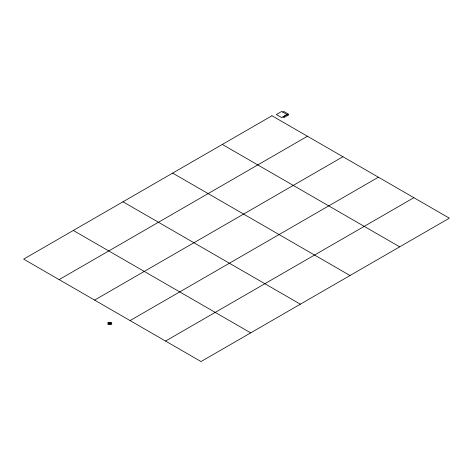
<?xml version="1.0" encoding="UTF-8"?>
<svg xmlns="http://www.w3.org/2000/svg" width="473" height="473" viewBox="0 0 473 473"><rect width="100%" height="100%" fill="white"/><g stroke="black" fill="none" stroke-linecap="round" stroke-linejoin="round"><path stroke-width="0.71" d="M282.783 112.095L283.847 111.48L288.672 114.265L287.608 114.88L281.66 111.457L276.338 114.531L281.66 117.606L286.981 114.531M59.125 279.614L307.45 136.248M94.6 300.095L342.925 156.729M130.075 320.576L378.4 177.209M165.55 341.063L413.875 197.69M222.31 144.436L399.685 246.847M172.645 173.112L350.02 275.523M122.98 201.788L300.355 304.192M73.315 230.463L250.69 332.868M109.789 322.864L110.836 323.467M108.66 323.52L109.706 324.123M271.975 115.767L23.65 259.133L201.025 361.543L449.35 218.171L271.975 115.767M287.608 114.265L282.949 116.955L284.013 117.57L288.672 114.88L287.608 114.265M108.66 322.29L107.661 322.864L110.836 324.697L111.835 324.123L108.66 322.29M110.788 322.29L107.661 324.094L108.707 324.697L111.835 322.893L110.788 322.29"/></g></svg>
